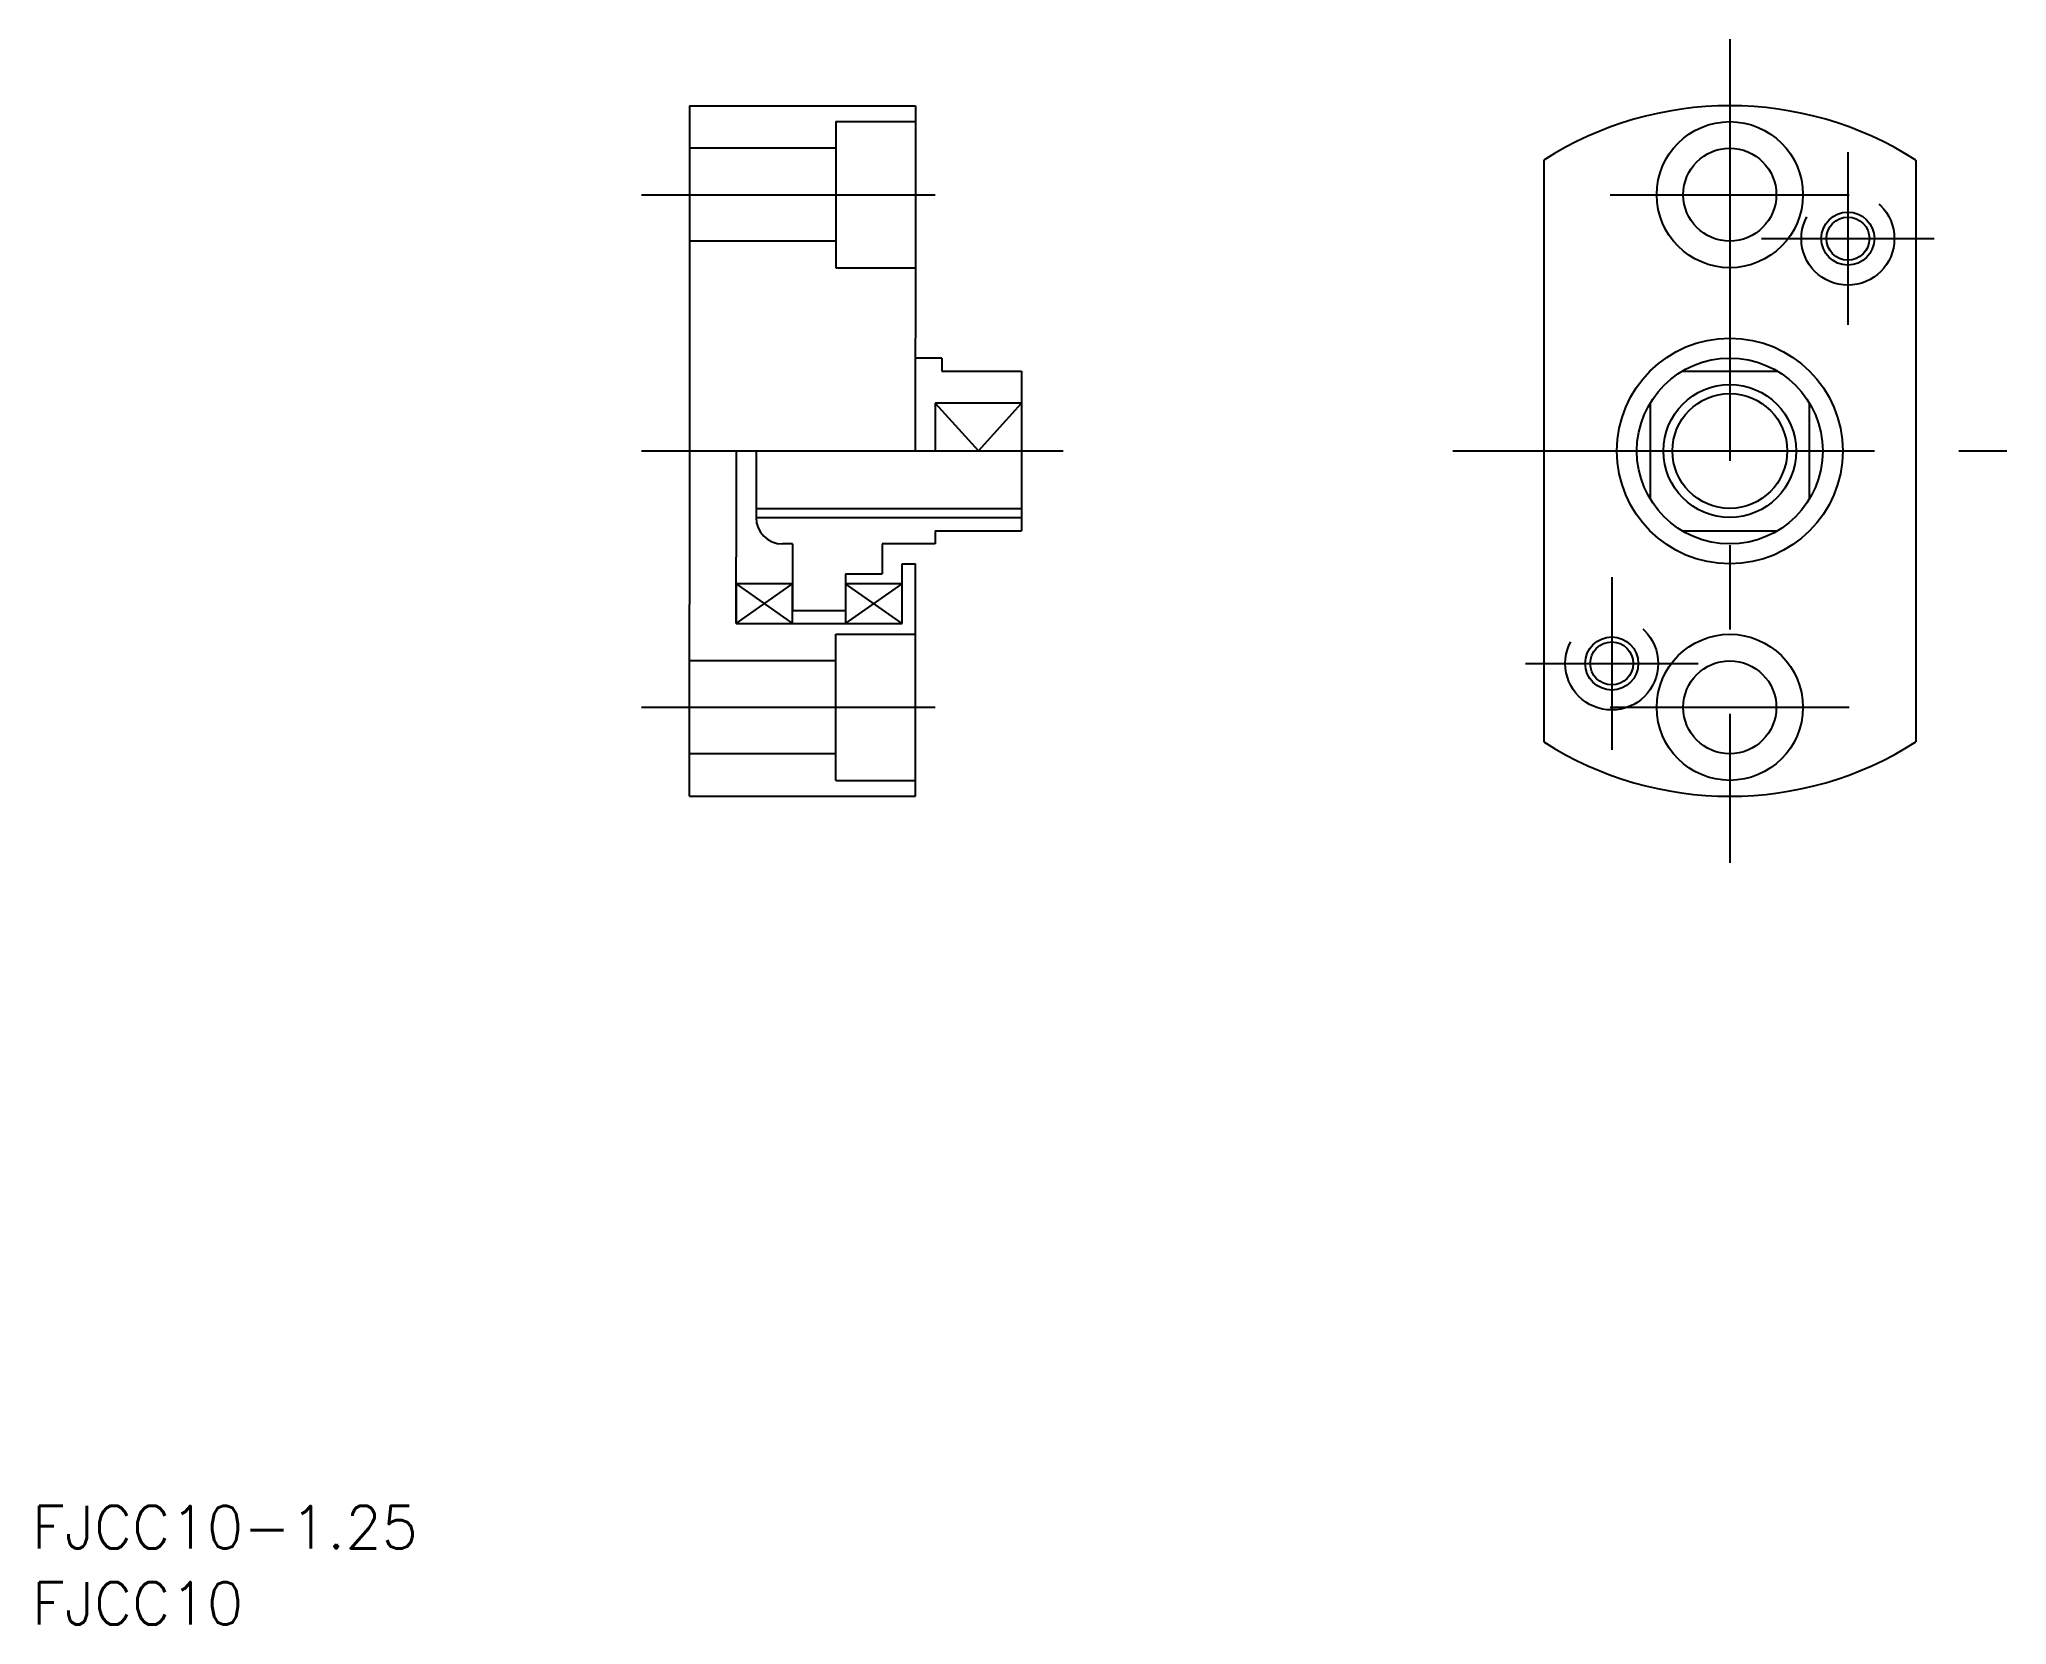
# Model space of a CAD drawing. Extents: x 48 to 196, y 8 to 127.
import ezdxf

# ---------------------------------------------------------------- set-up
doc = ezdxf.new("R2010")
doc.units = 0
doc.linetypes.add('CENTER', pattern=[50.8, 31.75, -6.35, 6.35, -6.35])
doc.linetypes.add('DASHED', pattern=[19.05, 12.7, -6.35])
doc.layers.get('0').update_dxf_attribs({"linetype": 'CONTINUOUS'})
doc.layers.add('CENTER', color=1, linetype='CENTER')
doc.styles.get("Standard").update_dxf_attribs({"font": 'txt.shx', "bigfont": 'bigfont.shx'})

msp = doc.modelspace()

# ---------------------------------------------------------------- linework, layer by layer
at = {"color": 7, "linetype": 'CONTINUOUS'}
for p, q in [((97.2, 122.43), (114.2, 122.43)), ((97.2, 122.43), (97.2, 102.28)), ((114.2, 122.43), (114.2, 104.93)), ((108.2, 121.23), (108.2, 110.23)), ((108.2, 121.23), (114.2, 121.23)), ((108.2, 119.23), (97.2, 119.23)), ((161.53, 118.33), (161.53, 74.52)), ((189.53, 118.33), (189.53, 74.52)), ((108.2, 112.23), (97.2, 112.23)), ((108.2, 110.23), (114.2, 110.23)), ((114.2, 96.43), (114.2, 104.93)), ((97.2, 102.28), (97.2, 84.87)), ((116.2, 103.43), (114.2, 103.43)), ((116.2, 103.43), (116.2, 102.43)), ((116.2, 102.43), (122.2, 102.43)), ((122.2, 102.43), (122.2, 96.43)), ((171.92, 102.43), (179.13, 102.43)), ((115.7, 100.03), (118.95, 96.43)), ((122.2, 100.03), (115.7, 100.03)), ((115.7, 100.03), (115.7, 96.43)), ((118.95, 96.43), (122.2, 100.03)), ((169.53, 100.03), (169.53, 92.82)), ((181.53, 92.82), (181.53, 100.03)), ((100.7, 96.43), (100.7, 88.43)), ((102.2, 96.43), (102.2, 91.43)), ((122.2, 96.43), (122.2, 90.43)), ((102.2, 92.1), (122.2, 92.1)), ((115.7, 90.43), (122.2, 90.43)), ((115.7, 90.43), (115.7, 89.43)), ((171.92, 90.43), (179.13, 90.43)), ((104.95, 89.43), (104.2, 89.43)), ((104.95, 89.43), (104.95, 84.43)), ((115.7, 89.43), (111.7, 89.43)), ((111.7, 89.43), (111.7, 87.18)), ((100.7, 83.43), (100.7, 88.43)), ((113.2, 83.43), (113.2, 87.93)), ((113.2, 87.93), (114.2, 87.93)), ((114.2, 70.43), (114.2, 87.93)), ((100.7, 86.43), (100.7, 83.43)), ((100.7, 86.43), (104.95, 83.43)), ((100.7, 83.43), (104.95, 86.43)), ((104.95, 86.43), (100.7, 86.43)), ((104.95, 83.43), (104.95, 86.43)), ((108.95, 87.18), (108.95, 84.43)), ((108.95, 87.18), (111.7, 87.18)), ((108.95, 86.43), (108.95, 83.43)), ((113.2, 83.43), (108.95, 86.43)), ((108.95, 83.43), (113.2, 86.43)), ((113.2, 86.43), (108.95, 86.43)), ((113.2, 83.43), (113.2, 86.43)), ((97.2, 70.43), (97.2, 84.87)), ((100.7, 83.43), (113.2, 83.43)), ((100.7, 83.43), (104.95, 83.43)), ((104.95, 84.43), (108.95, 84.43)), ((108.95, 83.43), (113.2, 83.43)), ((108.2, 71.63), (108.2, 82.63)), ((108.2, 82.63), (114.2, 82.63)), ((108.2, 80.63), (97.2, 80.63)), ((108.2, 73.63), (97.2, 73.63)), ((108.2, 71.63), (114.2, 71.63)), ((97.2, 70.43), (114.2, 70.43))]:
    msp.add_line(p, q, dxfattribs=at)
at = {"color": 3, "linetype": 'CONTINUOUS'}
msp.add_line((102.2, 91.43), (122.2, 91.43), dxfattribs=at)
at = {"color": 7, "linetype": 'CONTINUOUS'}
for centre, radius in [((175.53, 115.73), 5.5), ((175.53, 115.73), 3.5), ((184.42, 112.42), 1.62), ((175.53, 96.43), 8.5), ((175.53, 96.43), 7), ((175.53, 96.43), 4.32), ((166.64, 80.43), 1.62), ((175.53, 77.13), 5.5), ((175.53, 77.13), 3.5)]:
    msp.add_circle(centre, radius, dxfattribs=at)
at = {"color": 3, "linetype": 'DASHED'}
for centre in [(184.42, 112.42), (166.64, 80.43)]:
    msp.add_circle(centre, 3.5, dxfattribs=at)
at = {"color": 3, "linetype": 'CONTINUOUS'}
for centre, radius in [((184.42, 112.42), 2), ((175.53, 96.43), 5), ((166.64, 80.43), 2)]:
    msp.add_circle(centre, radius, dxfattribs=at)
at = {"color": 7, "linetype": 'CONTINUOUS'}
for centre, radius, start, end in [((175.53, 96.43), 26, 57.421, 122.579), ((104.2, 91.43), 2, 180, 270), ((175.53, 96.43), 26, 237.421, 302.579)]:
    msp.add_arc(centre, radius, start, end, dxfattribs=at)
at = {"layer": 'CENTER', "color": 1, "linetype": 'CENTER'}
for p, q in [((175.53, 127.43), (175.53, 65.43)), ((184.42, 118.92), (184.42, 105.92)), ((93.58, 115.73), (115.7, 115.73)), ((166.53, 115.73), (184.53, 115.73)), ((177.92, 112.42), (190.92, 112.42)), ((93.58, 96.43), (127.2, 96.43)), ((93.58, 96.43), (127.2, 96.43)), ((154.68, 96.43), (196.38, 96.43)), ((166.64, 86.93), (166.64, 73.93)), ((160.14, 80.43), (173.14, 80.43)), ((93.58, 77.13), (115.7, 77.13)), ((166.53, 77.13), (184.53, 77.13))]:
    msp.add_line(p, q, dxfattribs=at)

# ---------------------------------------------------------------- texts
at = {"color": 7, "linetype": 'CONTINUOUS'}
for s, p in [('FJCC10-1.25', (47.68, 13.8)), ('FJCC10', (47.68, 8.06))]:
    msp.add_text(s, height=3.2, dxfattribs=at).set_placement(p)

doc.saveas('drawing.dxf')
